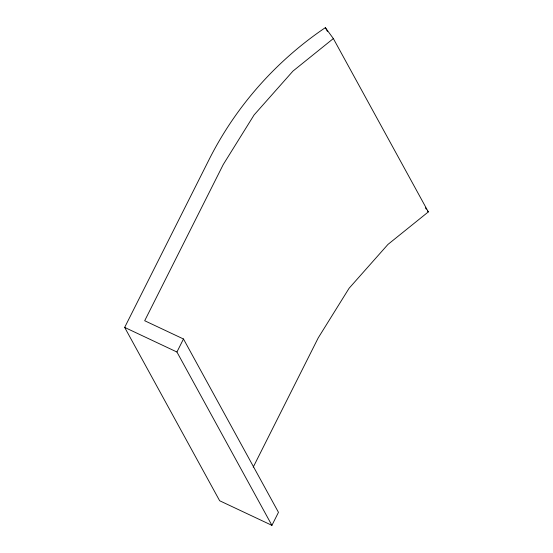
<?xml version="1.0" encoding="UTF-8"?>
<svg xmlns="http://www.w3.org/2000/svg" width="553" height="553" viewBox="0 0 553 553"><rect width="100%" height="100%" fill="white"/><g stroke="black" fill="none" stroke-linecap="round" stroke-linejoin="round"><path stroke-width="0.83" d="M333.348 38.565L292.966 71.088L254.104 114.934L223.267 164.511L144.692 320.733L183.478 338.989L278.463 512.334L271.917 525.35L219.652 500.748L124.667 327.411L209.919 157.916A342.95 333.611 -28.7 0 1 325.358 27.65L333.348 38.565L428.333 211.903L387.95 244.426L349.088 288.279L318.252 337.848L253.226 467.14M271.917 525.35L176.932 352.012L183.478 338.989M124.667 327.411L176.932 352.012M425.361 207.838L426.349 209.193M427.338 210.548L428.333 211.903M325.358 27.65L327.431 31.438"/></g></svg>
